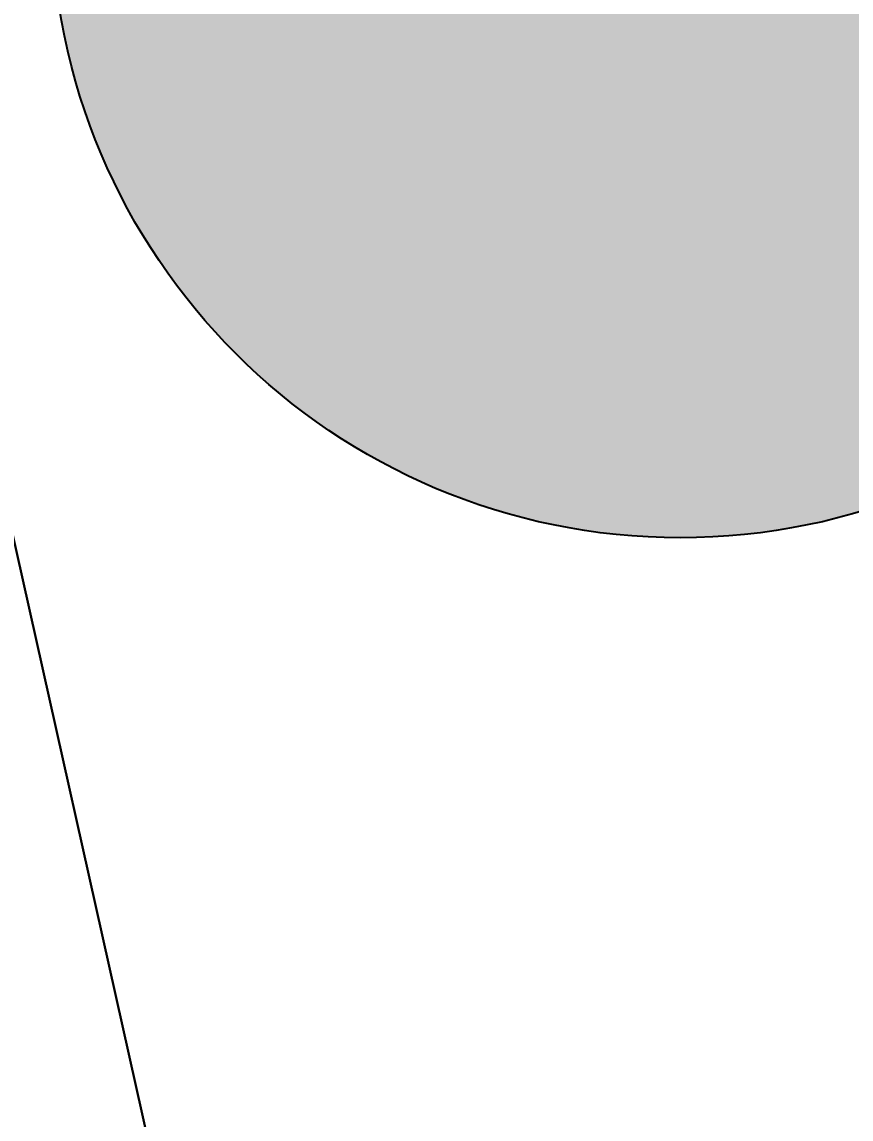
# Model space of a CAD drawing. Extents: x 383425 to 391668, y 6055101 to 6059545.
# Drawn here: x 385533.44 to 385547.95, y 6058705.75 to 6058724.94 of the extents above; entities that cross this region are included whole.
import ezdxf
from ezdxf.enums import TextEntityAlignment as Align

# ---------------------------------------------------------------- set-up
doc = ezdxf.new("R2010")
doc.units = 0
doc.header["$LTSCALE"] = 5
doc.header["$PDMODE"] = 35
doc.header["$PDSIZE"] = 20
doc.layers.get('Defpoints').update_dxf_attribs({"color": 9})
for name, color, linetype in [('AS-UNDERLAY-H', 141, 'Continuous'), ('C-RW', 13, 'Continuous'), ('CG-NOTES', 7, 'Continuous')]:
    doc.layers.add(name, color=color, linetype=linetype)
doc.layers.add('C-AR-T', color=13, linetype='Continuous', lineweight=9)
doc.layers.add('C-RW-T', color=13, linetype='Continuous', lineweight=9)
doc.styles.add('80CG', font='ARIALN.TTF', dxfattribs={"height": 10})
doc.styles.add('80L', font='ARIALN.TTF', dxfattribs={"height": 10})
doc.dimstyles.new('Compass 5 000', dxfattribs={"dimscale": 5, "dimtxt": 9, "dimasz": 2, "dimexe": 0.2, "dimexo": 0.0625, "dimgap": 0.5, "dimtad": 0, "dimtih": 1, "dimtoh": 1, "dimzin": 0, "dimdsep": 46, "dimtxsty": '80CG', "dimcen": 0.1, "dimse1": 1, "dimse2": 1, "dimclrd": 256, "dimclrt": 256, "dimaunit": 1, "dimadec": 4, "dimazin": 0, "dimtfac": 0.06, "dimtofl": 0, "dimtmove": 0, "dimatfit": 1, "dimfxl": 0.2, "dimtolj": 1, "dimtzin": 0, "dimlwd": -1, "dimarcsym": 0})

# ---------------------------------------------------------------- blocks, each defined once
blk = doc.blocks.new('*D76')
at = {"layer": 'C-RW-T', "transparency": 16777216}
for p, q in [((385565.614, 6058708.763), (385575.373, 6058710.949)), ((385526.602, 6058700.025), (385481.804, 6058689.991))]:
    blk.add_line(p, q, dxfattribs=at)
for points in [[(385565.25, 6058710.39), (385565.979, 6058707.137), (385555.856, 6058706.578)], [(385526.238, 6058701.651), (385526.966, 6058698.399), (385536.36, 6058702.211)]]:
    blk.add_solid(points, dxfattribs=at)
at = {"layer": 'Defpoints', "color": 0, "transparency": 16777216}
for p in [(385552.591, 6058721.153), (385533.096, 6058716.786), (385555.856, 6058706.578)]:
    blk.add_point(p, dxfattribs=at)
at = {"layer": 'C-RW-T', "transparency": 16777216, "insert": (385442.265, 6058689.991), "char_height": 10, "attachment_point": 5, "style": '80CG'}
blk.add_mtext('\\A1;Nuvista\\P20.00 P/L R/W\\PPLA 170241', dxfattribs=at)
blk = doc.blocks.new('*D78')
at = {"layer": 'C-AR-T', "transparency": 16777216}
for p, q in [((385528.395, 6058669.211), (385595.893, 6058684.329)), ((385489.37, 6058660.471), (385479.612, 6058658.285))]:
    blk.add_line(p, q, dxfattribs=at)
for points in [[(385528.031, 6058670.838), (385528.759, 6058667.585), (385518.637, 6058667.026)], [(385489.006, 6058662.097), (385489.734, 6058658.844), (385499.128, 6058662.656)]]:
    blk.add_solid(points, dxfattribs=at)
at = {"layer": 'Defpoints', "color": 0, "transparency": 16777216}
for p in [(385518.185, 6058669.04), (385518.637, 6058667.026), (385498.677, 6058664.671)]:
    blk.add_point(p, dxfattribs=at)
at = {"layer": 'C-AR-T', "transparency": 16777216, "insert": (385630.194, 6058684.329), "char_height": 10, "attachment_point": 5, "style": '80CG'}
blk.add_mtext('\\A1;Nuvista\\P20.00 A/R\\PLOC 090577', dxfattribs=at)
blk = doc.blocks.new('*U113')
at = {"layer": 'AS-UNDERLAY-H'}
h = blk.add_hatch(color=256, dxfattribs=at)
h.dxf.hatch_style = 1
edge = h.paths.add_edge_path()
edge.add_arc((0, 0), 11, 0, 360)
at = {"layer": 'CG-NOTES', "color": 182}
blk.add_circle((0, 0), 11, dxfattribs=at)
at = {"color": 182, "style": '80L'}
blk.add_attdef('#', text='', height=10, dxfattribs=at).set_placement((0, 0), align=Align.MIDDLE_CENTER)

msp = doc.modelspace()

# ---------------------------------------------------------------- linework, layer by layer
at = {"layer": 'C-RW', "flags": 128}
for points in [[(385644.756, 6059128.032), (385644.14, 6059106.844), (385643.319, 6059078.587), (385642.533, 6059050.322), (385642.072, 6059033.236), (385641.288, 6059008.266), (385640.711, 6058988.281), (385645.82, 6058988.217), (385644.826, 6058908.498), (385638.119, 6058901.106), (385631.371, 6058893.668), (385597.068, 6058855.864), (385589.674, 6058847.713), (385555.664, 6058810.22), (385520.785, 6058771.77), (385562.468, 6058585.595), (385568.578, 6058558.317), (385577.803, 6058514.476), (385582.947, 6058490.019), (385585.005, 6058480.238), (385593.862, 6058438.158), (385297.111, 6058445.288), (385022.038, 6058453.838)], [(385911.318, 6058690.399), (385737.782, 6058739.618), (385565.632, 6058791.485), (385542.54, 6058766.028), (385583.082, 6058585.029), (385588.12, 6058562.546), (385597.368, 6058518.577), (385577.803, 6058514.476), (385568.578, 6058558.317), (385562.468, 6058585.595), (385520.785, 6058771.77), (385555.664, 6058810.22), (385569.958, 6058805.842), (385741.991, 6058754.01), (385902.365, 6058708.524)]]:
    msp.add_lwpolyline(points, dxfattribs=at)

# ---------------------------------------------------------------- block references
at = {"layer": 'CG-NOTES'}
msp.add_blockref('*U113', (385544.962, 6058726.916), dxfattribs=at).add_auto_attribs({'#': '144'})

# ---------------------------------------------------------------- dimensions: what is measured, and where the dimension line sits
at = {"layer": 'C-AR-T'}
dim = msp.add_linear_dim(base=(385518.637, 6058667.026), p1=(385498.677, 6058664.671), p2=(385518.185, 6058669.04), angle=12.6245, text='Nuvista\\P20.00 A/R\\PLOC 090577', dimstyle='Compass 5 000', dxfattribs=at)
dim.commit()
dim.dimension.update_dxf_attribs({"geometry": '*D78', "text_midpoint": (385630.194, 6058684.329), "dimtype": 161})
at = {"layer": 'C-RW-T'}
dim = msp.add_linear_dim(base=(385555.856, 6058706.578), p1=(385533.096, 6058716.786), p2=(385552.591, 6058721.153), angle=12.6253, text='Nuvista\\P20.00 P/L R/W\\PPLA 170241', dimstyle='Compass 5 000', dxfattribs=at)
dim.commit()
dim.dimension.update_dxf_attribs({"geometry": '*D76', "text_midpoint": (385442.265, 6058689.991), "dimtype": 161})

doc.saveas('drawing.dxf')
